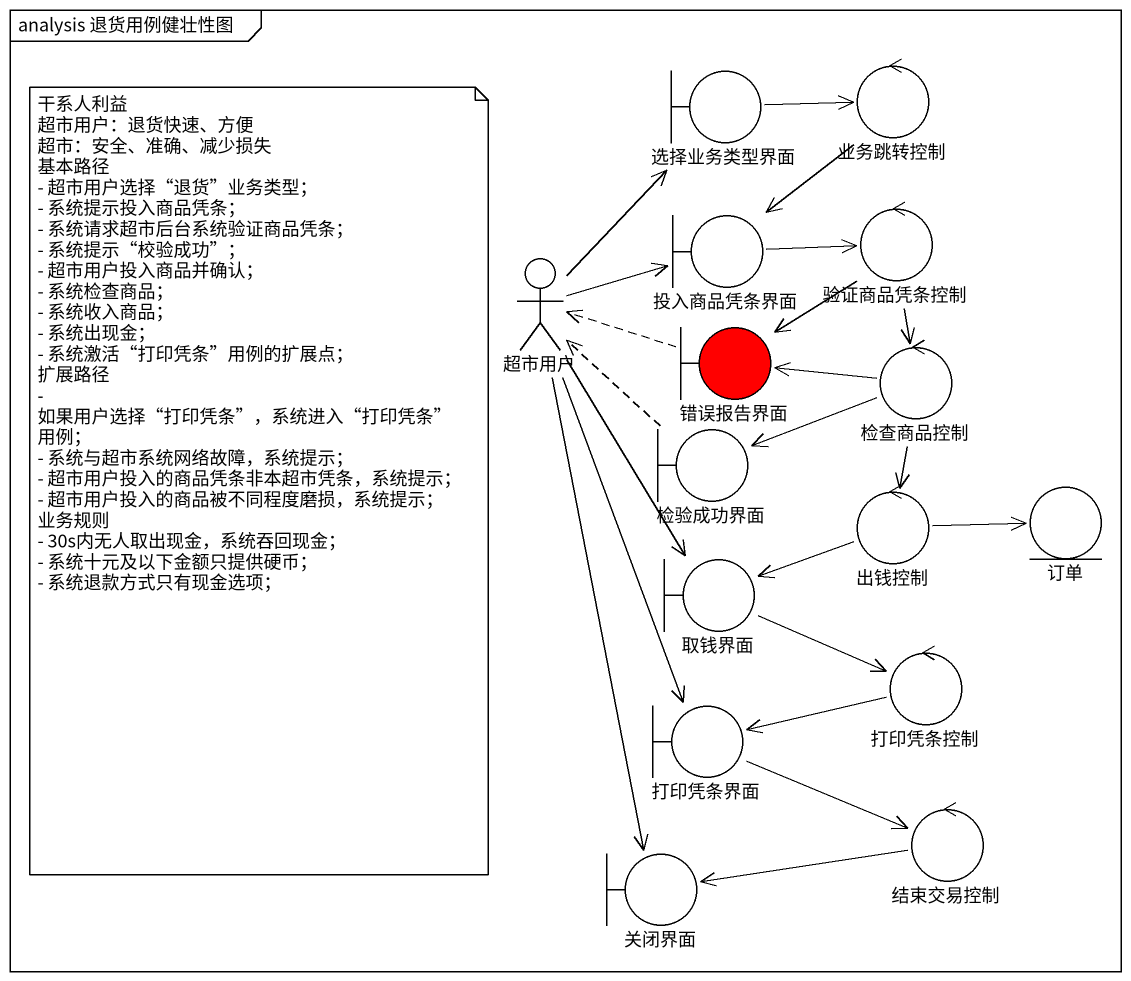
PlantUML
@startuml
mainframe analysis 退货用例健壮性图
boundary 选择业务类型界面
control 业务跳转控制
control 验证商品凭条控制
actor 超市用户
boundary 投入商品凭条界面
boundary 错误报告界面 #FF0000
control 检查商品控制
boundary 检验成功界面
control 出钱控制
entity 订单
boundary 取钱界面
control 打印凭条控制
boundary 打印凭条界面
boundary 关闭界面
control 结束交易控制
选择业务类型界面 -right-> 业务跳转控制
业务跳转控制 --> 投入商品凭条界面
验证商品凭条控制 --> 错误报告界面
验证商品凭条控制 --> 检查商品控制
超市用户 -up-> 选择业务类型界面
超市用户 -right-> 投入商品凭条界面
超市用户 --> 取钱界面
超市用户 --> 打印凭条界面
超市用户 --> 关闭界面
投入商品凭条界面 -right-> 验证商品凭条控制
错误报告界面 .left.> 超市用户
检查商品控制 -left-> 错误报告界面
检查商品控制 -left-> 检验成功界面
检查商品控制 --> 出钱控制
检验成功界面 .up.> 超市用户
出钱控制 -right-> 订单
出钱控制 -left-> 取钱界面
取钱界面 -right-> 打印凭条控制
打印凭条控制 -left-> 打印凭条界面
打印凭条界面 -right-> 结束交易控制
结束交易控制 -left-> 关闭界面
note as N1
  干系人利益
  超市用户：退货快速、方便
  超市：安全、准确、减少损失
  基本路径
  - 超市用户选择“退货”业务类型；
  - 系统提示投入商品凭条；
  - 系统请求超市后台系统验证商品凭条；
  - 系统提示“校验成功”；
  - 超市用户投入商品并确认；
  - 系统检查商品；
  - 系统收入商品；
  - 系统出现金；
  - 系统激活“打印凭条”用例的扩展点；
  扩展路径
  - 如果用户选择“打印凭条”，系统进入“打印凭条”用例；
  - 系统与超市系统网络故障，系统提示；
  - 超市用户投入的商品凭条非本超市凭条，系统提示；
  - 超市用户投入的商品被不同程度磨损，系统提示；
  业务规则
  - 30s内无人取出现金，系统吞回现金；
  - 系统十元及以下金额只提供硬币；
  - 系统退款方式只有现金选项；
end note
@enduml
